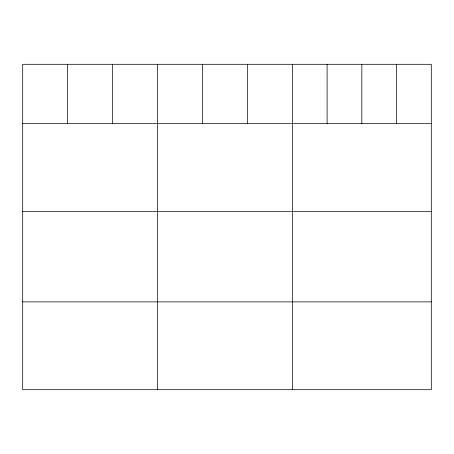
<?xml version="1.0" encoding="UTF-8"?>
<svg xmlns="http://www.w3.org/2000/svg" width="454" height="454" viewBox="0 0 454 454"><rect width="100%" height="100%" fill="white"/><g stroke="black" fill="none" stroke-linecap="round" stroke-linejoin="round"><path stroke-width="0.68" d="M431.3 123.573L431.3 389.697L22.7 389.697L22.7 64.303L431.3 64.303L431.3 123.573L22.7 123.573M22.7 211.394L431.3 211.394M22.7 301.876L431.3 301.876M396.569 64.303L396.569 123.573M361.838 64.303L361.838 123.573M327.107 64.303L327.107 123.573M292.376 64.303L292.376 389.697M247.43 64.303L247.43 123.573M202.484 64.303L202.484 123.573M157.538 64.303L157.538 389.697M112.592 64.303L112.592 123.573M67.646 64.303L67.646 123.573"/></g></svg>
